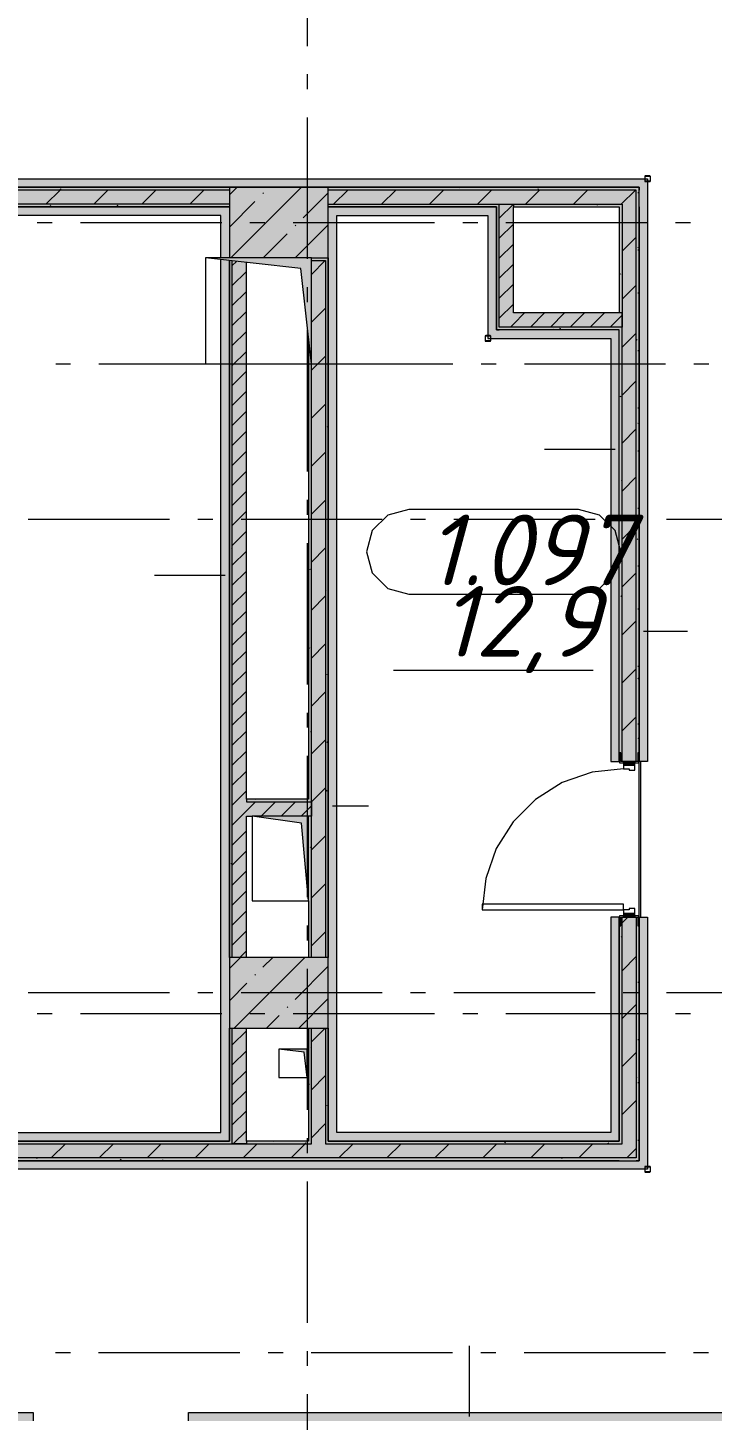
# Model space of a CAD drawing. Header units: millimetres. Extents: x -537608 to 253996, y -217170 to 186033.
# Drawn here: x -278653 to -273809, y -142975 to -133122 of the extents above; entities that cross this region are included whole.
import ezdxf

# ---------------------------------------------------------------- set-up
doc = ezdxf.new("R2010")
doc.units = ezdxf.units.MM
doc.layers.add('PDF _Геометрия', color=7, linetype='Continuous')
doc.layers.add('PDF _Текст', color=7, linetype='Continuous')
doc.layers.add('PDF _Сплошная заливка', color=7, linetype='Continuous', true_color=0xffffff)
doc.styles.add('PDF ISOCPEUR Italic', font='isocpeui.ttf')

msp = doc.modelspace()

# ---------------------------------------------------------------- hatches: boundary and pattern name
at = {"layer": 'PDF _Сплошная заливка', "true_color": 0xfef929, "transparency": 33554559}
h = msp.add_hatch(color=2, dxfattribs=at)
h.paths.add_polyline_path([(-274326.1681, -134249.6261), (-274326.1681, -134189.6276), (-281075.7157, -134189.6276), (-281075.7157, -134249.6261), (-274893.4588, -134249.6261)], flags=0)
h.paths.add_polyline_path([(-283036.1704, -134249.6261), (-282175.7162, -134249.6261), (-282175.7162, -134189.6276), (-283036.1704, -134189.6276)], flags=0)
h = msp.add_hatch(color=2, dxfattribs=at)
h.paths.add_polyline_path([(-274266.1695, -141139.6303), (-274266.1695, -139414.6292), (-274326.1681, -139414.6292), (-274326.1681, -141139.6303)], flags=0)
h.paths.add_polyline_path([(-274326.1681, -138314.6286), (-274266.1695, -138314.6286), (-274266.1695, -134189.6276), (-274326.1681, -134189.6276), (-274326.1681, -138289.7921)], flags=0)
at = {"layer": 'PDF _Сплошная заливка', "transparency": 33554559}
h = msp.add_hatch(color=256, dxfattribs=at)
h.paths.add_polyline_path([(-274346.169, -134269.6271), (-274326.1681, -134269.6271), (-274326.1681, -134249.6261), (-281013.7148, -134251.6262), (-281013.7148, -134259.6267), (-281075.7157, -134259.6267), (-281075.7157, -134269.6271), (-277226.1701, -134269.6271), (-277226.1701, -134249.9749), (-276526.1692, -134249.9749), (-276526.1692, -134269.6271), (-274893.4588, -134269.6271)], flags=0)
h.paths.add_polyline_path([(-282185.7167, -134269.6271), (-282175.7162, -134269.6271), (-282175.7162, -134259.6267), (-282237.7148, -134259.6267), (-282237.7148, -134251.6262), (-282266.1705, -134249.6261), (-282266.1705, -134269.6271), (-282237.7148, -134269.6271)], flags=0)
h = msp.add_hatch(color=256, dxfattribs=at)
h.paths.add_polyline_path([(-274446.1695, -134389.6263), (-274446.1695, -134369.6275), (-275216.1694, -134369.6275), (-275216.1694, -134389.6263), (-274466.1682, -134389.6263)], flags=0)
h.paths.add_polyline_path([(-276526.1692, -134389.6263), (-275316.1699, -134389.6263), (-275316.1699, -134369.6275), (-276526.1692, -134369.6275), (-276526.1692, -134382.2977)], flags=0)
h.paths.add_polyline_path([(-277226.1701, -134389.6263), (-277226.1701, -134369.6275), (-281075.7157, -134369.6275), (-281075.7157, -134379.628), (-281013.7148, -134379.628), (-281013.7148, -134387.6262), (-279109.8053, -134389.6263)], flags=0)
h.paths.add_polyline_path([(-282216.1702, -134389.6263), (-282237.7148, -134387.6262), (-282237.7148, -134379.628), (-282175.7162, -134379.628), (-282175.7162, -134369.6275), (-282246.1716, -134369.6275), (-282246.1716, -134269.6271), (-282266.1705, -134269.6271), (-282266.1705, -134389.6263), (-282237.7148, -134389.6263)], flags=0)
h = msp.add_hatch(color=256, dxfattribs=at)
h.paths.add_polyline_path([(-274446.1695, -134369.6275), (-274346.169, -134369.6275), (-274346.169, -134269.6271), (-276526.1692, -134269.6271), (-276526.1692, -134369.6275), (-274893.4588, -134369.6275)], flags=0)
h.paths.add_polyline_path([(-277226.1701, -134369.6275), (-277226.1701, -134269.6271), (-281075.7157, -134269.6271), (-281075.7157, -134369.6275), (-279109.8053, -134369.6275)], flags=0)
h.paths.add_polyline_path([(-282175.7162, -134369.6275), (-282175.7162, -134269.6271), (-282246.1716, -134269.6271), (-282246.1716, -134369.6275)], flags=0)
h = msp.add_hatch(color=256, dxfattribs=at)
h.paths.add_polyline_path([(-274346.169, -141139.6303), (-274326.1681, -141139.6303), (-274328.1682, -139476.63), (-274336.1685, -139476.63), (-274336.1685, -139414.6292), (-274346.169, -139414.6292), (-274346.169, -141119.6294)], flags=0)
h.paths.add_polyline_path([(-274346.169, -138314.6286), (-274336.1685, -138314.6286), (-274336.1685, -138252.6279), (-274328.1682, -138252.6279), (-274326.1681, -134269.6271), (-274346.169, -134269.6271), (-274346.169, -138304.6282)], flags=0)
at = {"layer": 'PDF _Сплошная заливка', "true_color": 0xfef929, "transparency": 33554559}
h = msp.add_hatch(color=2, dxfattribs=at)
h.paths.add_polyline_path([(-277286.1687, -134449.627), (-277226.1701, -134449.627), (-277226.1701, -134389.6263), (-281075.7157, -134389.6263), (-281075.7157, -134449.627), (-279109.8053, -134449.627)], flags=0)
h.paths.add_polyline_path([(-282175.7162, -134449.627), (-282175.7162, -134389.6263), (-282216.1702, -134389.6263), (-282216.1702, -134449.627)], flags=0)
for points in [[(-276526.1692, -140999.6302), (-276466.1685, -140999.6302), (-276466.1685, -134389.6263), (-276526.1692, -134389.6263), (-276526.1692, -140199.9776)], [(-275396.1693, -134449.627), (-275336.1687, -134449.627), (-275336.1687, -134389.6263), (-276466.1685, -134389.6263), (-276466.1685, -134449.627), (-275736.7281, -134449.627)], [(-274526.169, -135319.6275), (-274466.1682, -135319.6275), (-274466.1682, -135259.6267), (-275336.1687, -135259.6267), (-275336.1687, -135319.6275), (-274893.4588, -135319.6275)], [(-277286.1687, -140999.6302), (-277286.1687, -140939.6295), (-282836.1717, -140939.6295), (-282836.1717, -140999.6302), (-277423.2667, -140999.6302)], [(-274526.169, -140999.6302), (-274526.169, -140939.6295), (-276466.1685, -140939.6295), (-276466.1685, -140999.6302), (-275736.7281, -140999.6302)], [(-274266.1695, -141199.6289), (-274266.1695, -141139.6303), (-283036.1704, -141139.6303), (-283036.1704, -141199.6289), (-275736.7281, -141199.6289)]]:
    msp.add_hatch(color=2, dxfattribs=at).paths.add_polyline_path(points)
at = {"layer": 'PDF _Сплошная заливка', "transparency": 33554559}
for points in [[(-275316.1699, -135239.6279), (-275216.1694, -135239.6279), (-275216.1694, -134369.6275), (-275316.1699, -134369.6275), (-275316.1699, -134389.6263)], [(-274446.1695, -135239.6279), (-274446.1695, -135139.6275), (-275216.1694, -135139.6275), (-275216.1694, -135239.6279), (-274466.1682, -135239.6279)], [(-274893.4588, -135259.6267), (-274466.1682, -135259.6267), (-274466.1682, -135239.6279), (-275316.1699, -135239.6279), (-275316.1699, -135259.6267), (-275216.1694, -135259.6267)], [(-277226.1701, -140199.9776), (-276526.1692, -140199.9776), (-276526.1692, -139699.9775), (-277226.1701, -139699.9775), (-277226.1701, -139716.2732)], [(-274446.1695, -141119.6294), (-274446.1695, -141019.629), (-282956.1709, -141019.629), (-282956.1709, -141119.6294), (-274466.1682, -141119.6294)], [(-274346.169, -141139.6303), (-274346.169, -141119.6294), (-282976.1719, -141119.6294), (-282976.1719, -141139.6303), (-274446.1695, -141139.6303)]]:
    msp.add_hatch(color=256, dxfattribs=at).paths.add_polyline_path(points)
h = msp.add_hatch(color=256, dxfattribs=at)
h.paths.add_polyline_path([(-274446.1695, -141019.629), (-274446.1695, -139414.6292), (-274456.1678, -139414.6292), (-274456.1678, -139476.63), (-274464.1682, -139476.63), (-274466.1682, -141019.629)], flags=0)
h.paths.add_polyline_path([(-274446.1695, -138314.6286), (-274446.1695, -135239.6279), (-274466.1682, -135239.6279), (-274464.1682, -138252.6279), (-274456.1678, -138252.6279), (-274456.1678, -138314.6286)], flags=0)
h.paths.add_polyline_path([(-274446.1695, -135139.6275), (-274446.1695, -134389.6263), (-274466.1682, -134389.6263), (-274466.1682, -135139.6275)], flags=0)
h = msp.add_hatch(color=256, dxfattribs=at)
h.paths.add_polyline_path([(-274346.169, -141119.6294), (-274346.169, -139414.6292), (-274446.1695, -139414.6292), (-274446.1695, -141119.6294)], flags=0)
h.paths.add_polyline_path([(-274446.1695, -138314.6286), (-274346.169, -138314.6286), (-274346.169, -134369.6275), (-274446.1695, -134369.6275), (-274446.1695, -138289.7921)], flags=0)
h = msp.add_hatch(color=256, dxfattribs=at)
h.paths.add_polyline_path([(-277106.1687, -141019.629), (-277106.1687, -140199.9776), (-277206.1692, -140199.9776), (-277206.1692, -141019.629)], flags=0)
h.paths.add_polyline_path([(-277152.0094, -139699.9775), (-277106.1687, -139699.9775), (-277106.1687, -134782.1961), (-277206.1692, -134771.0869), (-277206.1692, -139699.9775), (-277152.4573, -139699.9775)], flags=0)
h = msp.add_hatch(color=256, dxfattribs=at)
h.paths.add_polyline_path([(-276526.1692, -140999.6302), (-276528.7355, -140199.9776), (-276546.1701, -140199.9776), (-276546.1701, -140999.6302)], flags=0)
h.paths.add_polyline_path([(-276526.1692, -139699.9775), (-276526.5158, -134749.975), (-276646.1684, -134749.975), (-276646.1684, -134769.6272), (-276546.1701, -134769.6272), (-276546.1701, -139699.9775), (-276530.3416, -139699.9775)], flags=0)
h = msp.add_hatch(color=256, dxfattribs=at)
h.paths.add_polyline_path([(-276546.1701, -141019.629), (-276546.1701, -140199.9776), (-276646.1684, -140199.9776), (-276646.1684, -141019.629), (-276579.9974, -141019.629)], flags=0)
h.paths.add_polyline_path([(-276546.1701, -139699.9775), (-276546.1701, -134769.6272), (-276646.1684, -134769.6272), (-276646.1684, -139699.9775), (-276600.3299, -139699.9775)], flags=0)
h = msp.add_hatch(color=256, dxfattribs=at)
h.paths.add_polyline_path([(-276666.1694, -140999.6302), (-276646.1684, -140999.6302), (-276646.1684, -140199.9776), (-276666.1694, -140199.9776)], flags=0)
h.paths.add_polyline_path([(-276666.1694, -139699.9775), (-276646.1684, -139699.9775), (-276646.1684, -138699.9753), (-276666.1694, -138699.9753), (-276666.1694, -139299.9758)], flags=0)
h.paths.add_polyline_path([(-276646.1684, -138599.977), (-276649.8306, -135467.0295), (-276666.1694, -135319.9741), (-276666.1694, -138599.977)], flags=0)
at = {"layer": 'PDF _Сплошная заливка', "true_color": 0xfef929, "transparency": 33554559}
h = msp.add_hatch(color=2, dxfattribs=at)
h.paths.add_polyline_path([(-274526.169, -140999.6302), (-274466.1682, -140999.6302), (-274466.1682, -139414.6292), (-274526.169, -139414.6292), (-274526.169, -140939.6295)], flags=0)
h.paths.add_polyline_path([(-274526.169, -138314.6286), (-274466.1682, -138314.6286), (-274466.1682, -135319.6275), (-274526.169, -135319.6275), (-274526.169, -138289.7921)], flags=0)
at = {"layer": 'PDF _Сплошная заливка', "transparency": 33554559}
h = msp.add_hatch(color=256, dxfattribs=at)
h.paths.add_polyline_path([(-274466.1682, -141019.629), (-274466.1682, -140999.6302), (-276546.1701, -140999.6302), (-276546.1701, -141019.629), (-275736.7281, -141019.629)], flags=0)
h.paths.add_polyline_path([(-276646.1684, -141019.629), (-276646.1684, -140999.6302), (-277106.1687, -140999.6302), (-277106.1687, -141019.629)], flags=0)
h.paths.add_polyline_path([(-277206.1692, -141019.629), (-277206.1692, -140999.6302), (-282856.1705, -140999.6302), (-282856.1705, -141019.629), (-277423.2667, -141019.629)], flags=0)
at = {"layer": 'PDF _Сплошная заливка', "true_color": 0xfef929, "transparency": 33554559}
h = msp.add_hatch(color=2, dxfattribs=at)
h.paths.add_polyline_path([(-272363.6508, -142979.9783), (-272033.648, -142979.9783), (-272033.648, -142919.9775), (-272635.6486, -142919.9775), (-272635.6486, -142979.9783)], flags=0)
h.paths.add_polyline_path([(-274050.1894, -142979.9783), (-273735.6492, -142979.9783), (-273735.6492, -142919.9775), (-277516.1387, -142919.9775), (-277516.1387, -142979.9783), (-275736.7281, -142979.9783)], flags=0)
h.paths.add_polyline_path([(-278616.1392, -142979.9783), (-278616.1392, -142919.9775), (-280541.1391, -142919.9775), (-280541.1391, -142979.9783), (-279109.8053, -142979.9783)], flags=0)

# ---------------------------------------------------------------- linework, layer by layer
at = {"layer": 'PDF _Геометрия', "color": 253, "lineweight": 9, "true_color": 0xaaaaaa}
for p, q in [((-276676.1699, -132250.8832), (-276676.1699, -133250.8834)), ((-276676.1699, -133450.8842), (-276676.1699, -133556.7171)), ((-276676.1699, -133756.718), (-276676.1699, -134756.718)), ((-278586.2713, -134499.6273), (-278480.4385, -134499.6273)), ((-278280.4377, -134499.6273), (-277280.4375, -134499.6273)), ((-277080.4366, -134499.6273), (-276974.6038, -134499.6273)), ((-276774.6051, -134499.6273), (-275774.605, -134499.6273)), ((-275574.6041, -134499.6273), (-275468.7713, -134499.6273)), ((-275268.7704, -134499.6273), (-274268.7703, -134499.6273)), ((-274068.7694, -134499.6273), (-273962.9366, -134499.6273)), ((-276646.1684, -134749.975), (-277396.1696, -134749.975)), ((-277396.1696, -134749.975), (-277396.1696, -135499.974)), ((-276721.1688, -134824.9753), (-277396.1696, -134749.975)), ((-276646.1684, -135499.974), (-276646.1684, -134749.975)), ((-276646.1684, -135499.974), (-276721.1688, -134824.9753)), ((-276676.1699, -134956.7168), (-276676.1699, -135062.5517)), ((-276676.1699, -135262.5504), (-276676.1699, -136262.5506)), ((-278455.9379, -135499.6274), (-278350.1051, -135499.6274)), ((-278150.1042, -135499.6274), (-277150.1041, -135499.6274)), ((-277396.1696, -135499.974), (-276646.1684, -135499.974)), ((-276950.1054, -135499.6274), (-276844.2725, -135499.6274)), ((-276644.2716, -135499.6274), (-275644.2716, -135499.6274)), ((-275444.2707, -135499.6274), (-275338.4379, -135499.6274)), ((-275138.437, -135499.6274), (-274138.4369, -135499.6274)), ((-273938.4381, -135499.6274), (-273832.6032, -135499.6274)), ((-276676.1699, -136462.5515), (-276676.1699, -136568.3842)), ((-275955.4575, -136529.8464), (-276105.4582, -136570.0399)), ((-274755.4565, -136529.8464), (-275955.4575, -136529.8464)), ((-274605.458, -136570.0399), (-274755.4565, -136529.8464)), ((-278649.8976, -136599.6279), (-277649.8974, -136599.6279)), ((-277449.8965, -136599.6279), (-277344.0638, -136599.6279)), ((-277144.0629, -136599.6279), (-276144.0649, -136599.6279)), ((-276105.4582, -136570.0399), (-276215.2653, -136679.847)), ((-275944.064, -136599.6279), (-275838.2312, -136599.6279)), ((-275638.2303, -136599.6279), (-274638.2303, -136599.6279)), ((-274495.6487, -136679.847), (-274605.458, -136570.0399)), ((-274438.2294, -136599.6279), (-274332.3965, -136599.6279)), ((-274132.3957, -136599.6279), (-273132.3956, -136599.6279)), ((-276215.2653, -136679.847), (-276255.4588, -136829.8477)), ((-274455.4573, -136829.8477), (-274495.6487, -136679.847)), ((-276676.1699, -136768.3851), (-276676.1699, -137768.3853)), ((-276255.4588, -136829.8477), (-276215.2653, -136979.8462)), ((-274495.6487, -136979.8462), (-274455.4573, -136829.8477)), ((-276215.2653, -136979.8462), (-276105.4582, -137089.6533)), ((-274605.458, -137089.6533), (-274495.6487, -136979.8462)), ((-276105.4582, -137089.6533), (-275955.4575, -137129.8469)), ((-275955.4575, -137129.8469), (-274755.4565, -137129.8469)), ((-274755.4565, -137129.8469), (-274605.458, -137089.6533)), ((-276064.496, -137667.881), (-274651.5829, -137667.881)), ((-276676.1699, -137968.3862), (-276676.1699, -138074.2189)), ((-276676.1699, -138274.2177), (-276676.1699, -139274.2199)), ((-276666.1694, -138699.9753), (-277066.169, -138699.9753)), ((-277066.169, -138699.9753), (-277066.169, -139299.9758)), ((-276716.1696, -138749.9755), (-277066.169, -138699.9753)), ((-276666.1694, -139299.9758), (-276666.1694, -138699.9753)), ((-276666.1694, -139299.9758), (-276716.1696, -138749.9755)), ((-277066.169, -139299.9758), (-276666.1694, -139299.9758)), ((-276676.1699, -139474.2186), (-276676.1699, -139580.0515)), ((-274346.169, -139714.6284), (-274346.169, -139713.6294)), ((-276676.1699, -139780.0524), (-276676.1699, -140780.0525)), ((-278649.8976, -139949.6298), (-277649.8974, -139949.6298)), ((-277449.8965, -139949.6298), (-277344.0638, -139949.6298)), ((-277144.0629, -139949.6298), (-276144.0649, -139949.6298)), ((-275944.064, -139949.6298), (-275838.2312, -139949.6298)), ((-275638.2303, -139949.6298), (-274638.2303, -139949.6298)), ((-274438.2294, -139949.6298), (-274332.3965, -139949.6298)), ((-274132.3957, -139949.6298), (-273132.3956, -139949.6298)), ((-278480.4385, -140099.6283), (-278586.2713, -140099.6283)), ((-277280.4375, -140099.6283), (-278280.4377, -140099.6283)), ((-276974.6038, -140099.6283), (-277080.4366, -140099.6283)), ((-275774.605, -140099.6283), (-276774.6051, -140099.6283)), ((-275468.7713, -140099.6283), (-275574.6041, -140099.6283)), ((-274268.7703, -140099.6283), (-275268.7704, -140099.6283)), ((-273962.9366, -140099.6283), (-274068.7694, -140099.6283)), ((-276676.1699, -140349.9761), (-276876.1686, -140349.9761)), ((-276876.1686, -140349.9761), (-276876.1686, -140549.977)), ((-276696.1687, -140369.977), (-276876.1686, -140349.9761)), ((-276676.1699, -140549.977), (-276696.1687, -140369.977)), ((-276676.1699, -140549.977), (-276676.1699, -140349.9761)), ((-276876.1686, -140549.977), (-276676.1699, -140549.977)), ((-276676.1699, -140980.0534), (-276676.1699, -141085.8861)), ((-276676.1699, -141285.887), (-276676.1699, -142285.8872)), ((-278352.0987, -142499.6303), (-278457.9337, -142499.6303)), ((-277152.0999, -142499.6303), (-278152.1, -142499.6303)), ((-276846.2662, -142499.6303), (-276952.099, -142499.6303)), ((-276676.1699, -142485.8859), (-276676.1699, -142591.7208)), ((-275646.2652, -142499.6303), (-276646.2653, -142499.6303)), ((-275340.4315, -142499.6303), (-275446.2665, -142499.6303)), ((-274140.4326, -142499.6303), (-275140.4328, -142499.6303)), ((-273834.599, -142499.6303), (-273940.4317, -142499.6303)), ((-276676.1699, -142791.7196), (-276676.1699, -143791.7197))]:
    msp.add_line(p, q, dxfattribs=at)
at = {"layer": 'PDF _Геометрия', "lineweight": 9}
for p, q in [((-281075.7157, -134189.6276), (-274326.1681, -134189.6276)), ((-274326.1681, -134189.6276), (-274266.1695, -134189.6276)), ((-274284.9971, -134170.7979), (-274286.1683, -134173.6269)), ((-274286.1683, -134173.6269), (-274286.1683, -134205.6262)), ((-274282.1681, -134169.6266), (-274284.9971, -134170.7979)), ((-274284.1682, -134173.6269), (-274283.5826, -134172.2124)), ((-274284.1682, -134205.6262), (-274284.1682, -134173.6269)), ((-274283.5826, -134172.2124), (-274282.1681, -134171.6267)), ((-274250.1687, -134169.6266), (-274282.1681, -134169.6266)), ((-274282.1681, -134171.6267), (-274250.1687, -134171.6267)), ((-274266.1695, -134189.6276), (-274266.1695, -138314.6286)), ((-274247.3398, -134170.7979), (-274250.1687, -134169.6266)), ((-274250.1687, -134171.6267), (-274248.7542, -134172.2124)), ((-274248.7542, -134172.2124), (-274248.1686, -134173.6269)), ((-274248.1686, -134173.6269), (-274248.1686, -134205.6262)), ((-274246.1686, -134173.6269), (-274247.3398, -134170.7979)), ((-274246.1686, -134205.6262), (-274246.1686, -134173.6269)), ((-274326.1681, -134249.6261), (-281075.7157, -134249.6261)), ((-281075.7157, -134249.6261), (-274326.1681, -134249.6261)), ((-277226.1701, -134269.6271), (-281075.7157, -134269.6271)), ((-278525.1446, -134369.6275), (-278425.1442, -134269.6271)), ((-278185.7334, -134369.6275), (-278085.733, -134269.6271)), ((-277846.3223, -134369.6275), (-277746.3218, -134269.6271)), ((-277506.9111, -134369.6275), (-277406.9107, -134269.6271)), ((-277226.1701, -134304.1863), (-277171.9587, -134249.9749)), ((-276526.1692, -134249.9749), (-277226.1701, -134249.9749)), ((-277226.1701, -134249.9749), (-277226.1701, -134749.975)), ((-277215.7606, -134749.975), (-276715.7627, -134249.9749)), ((-276988.8262, -134294.9415), (-276984.0833, -134290.1986)), ((-276703.704, -134466.0153), (-276526.1692, -134288.4805)), ((-276526.1692, -134749.975), (-276526.1692, -134249.9749)), ((-274346.169, -134269.6271), (-276526.1692, -134269.6271)), ((-276488.6776, -134369.6275), (-276388.6772, -134269.6271)), ((-276149.2664, -134369.6275), (-276049.266, -134269.6271)), ((-275809.8553, -134369.6275), (-275709.8548, -134269.6271)), ((-275470.442, -134369.6275), (-275370.4437, -134269.6271)), ((-275131.0308, -134369.6275), (-275031.0325, -134269.6271)), ((-274791.6197, -134369.6275), (-274691.6192, -134269.6271)), ((-274452.2085, -134369.6275), (-274352.2081, -134269.6271)), ((-274346.169, -134369.6275), (-274346.169, -134269.6271)), ((-274326.1681, -134269.6271), (-274326.1681, -134249.6261)), ((-274326.1681, -134249.6261), (-274326.1681, -134269.6271)), ((-274326.1681, -134369.6275), (-274326.1681, -134269.6271)), ((-274286.1683, -134205.6262), (-274284.9971, -134208.4552)), ((-274284.9971, -134208.4552), (-274282.1681, -134209.6264)), ((-274283.5826, -134207.0407), (-274284.1682, -134205.6262)), ((-274282.1681, -134207.6263), (-274283.5826, -134207.0407)), ((-274250.1687, -134207.6263), (-274282.1681, -134207.6263)), ((-274282.1681, -134209.6264), (-274250.1687, -134209.6264)), ((-274248.7542, -134207.0407), (-274250.1687, -134207.6263)), ((-274250.1687, -134209.6264), (-274247.3398, -134208.4552)), ((-274248.1686, -134205.6262), (-274248.7542, -134207.0407)), ((-274247.3398, -134208.4552), (-274246.1686, -134205.6262)), ((-277226.1701, -134369.6275), (-281075.7157, -134369.6275)), ((-281075.7157, -134389.6263), (-277226.1701, -134389.6263)), ((-277226.1701, -134389.6263), (-281075.7157, -134389.6263)), ((-277226.1701, -134532.2833), (-277045.8494, -134351.9647)), ((-276526.1692, -134369.6275), (-275316.1699, -134369.6275)), ((-275336.1687, -134389.6263), (-276526.1692, -134389.6263)), ((-276526.1692, -134389.6263), (-276466.1685, -134389.6263)), ((-276466.1685, -134389.6263), (-275336.1687, -134389.6263)), ((-275336.1687, -134449.627), (-275336.1687, -134389.6263)), ((-275336.1687, -134389.6263), (-275336.1687, -134449.627)), ((-275316.1699, -134369.6275), (-275216.1694, -134369.6275)), ((-275316.1699, -134389.6263), (-275316.1699, -134369.6275)), ((-275316.1699, -134369.6275), (-275216.1694, -134369.6275)), ((-275316.1699, -134469.9122), (-275216.1694, -134369.9118)), ((-275316.1699, -135239.6279), (-275316.1699, -134389.6263)), ((-275216.1694, -134369.6275), (-274446.1695, -134369.6275)), ((-275216.1694, -134369.6275), (-275216.1694, -134389.6263)), ((-275216.1694, -135139.6275), (-275216.1694, -134389.6263)), ((-275216.1694, -134389.6263), (-274466.1682, -134389.6263)), ((-274466.1682, -134389.6263), (-274466.1682, -135139.6275)), ((-274446.1695, -134369.6275), (-274446.1695, -134389.6263)), ((-274446.1695, -134389.6263), (-274446.1695, -135139.6275)), ((-274346.169, -134389.6263), (-274346.169, -134369.6275)), ((-274346.169, -138314.6286), (-274346.169, -134389.6263)), ((-274326.1681, -134389.6263), (-274326.1681, -134369.6275)), ((-274326.1681, -134389.6263), (-274326.1681, -138314.6286)), ((-274326.1681, -138314.6286), (-274326.1681, -134389.6263)), ((-277286.1687, -134449.627), (-281075.7157, -134449.627)), ((-277286.1687, -134749.975), (-277286.1687, -134449.627)), ((-276466.1685, -140939.6295), (-276466.1685, -134449.627)), ((-276466.1685, -134449.627), (-275396.1693, -134449.627)), ((-275396.1693, -134449.627), (-275396.1693, -135319.6275)), ((-275336.1687, -135259.6267), (-275336.1687, -134449.627)), ((-275336.1687, -134449.627), (-275336.1687, -135259.6267)), ((-276987.6636, -134749.975), (-276817.7525, -134580.0638)), ((-276760.7272, -134523.0385), (-276755.9863, -134518.2977)), ((-276759.5645, -134749.975), (-276526.1692, -134516.5796)), ((-275316.1699, -134611.3333), (-275216.1694, -134511.3329)), ((-275316.1699, -134752.7544), (-275216.1694, -134652.754)), ((-274446.1695, -134702.9975), (-274346.169, -134602.9971)), ((-277286.1687, -140939.6295), (-277286.1687, -134762.1973)), ((-277226.1701, -134768.8629), (-277226.1701, -139699.9775)), ((-277226.1701, -139699.9775), (-277226.1701, -134768.8629)), ((-277206.1692, -139699.9775), (-277206.1692, -134771.0869)), ((-277206.1692, -134804.2768), (-277176.2969, -134774.4046)), ((-277106.1687, -138579.976), (-277106.1687, -134782.1961)), ((-276646.1684, -134749.975), (-276526.1692, -134749.975)), ((-276646.1684, -134866.5317), (-276549.2661, -134769.6272)), ((-276646.1684, -134769.6272), (-276546.1701, -134769.6272)), ((-276546.1701, -134769.6272), (-276546.1701, -139699.9775)), ((-276531.4654, -134749.975), (-276527.8872, -134746.3968)), ((-276526.1692, -139699.9775), (-276526.1692, -134749.975)), ((-276526.1692, -134749.975), (-276526.1692, -139699.9775)), ((-277206.1692, -134945.698), (-277106.1687, -134845.6975)), ((-275316.1699, -134894.1756), (-275216.1694, -134794.1751)), ((-275316.1699, -135035.5968), (-275216.1694, -134935.5963)), ((-274446.1695, -135042.4087), (-274346.169, -134942.4104)), ((-277206.1692, -135087.1191), (-277106.1687, -134987.1186)), ((-275316.1699, -135177.0179), (-275216.1694, -135077.0196)), ((-277206.1692, -135228.5402), (-277106.1687, -135128.5419)), ((-276646.1684, -135205.9428), (-276546.1701, -135105.9424)), ((-275216.1694, -135218.4407), (-275137.3562, -135139.6275)), ((-274466.1682, -135139.6275), (-275216.1694, -135139.6275)), ((-275095.9355, -135239.6279), (-274995.935, -135139.6275)), ((-274954.5144, -135239.6279), (-274854.5139, -135139.6275)), ((-274813.0911, -135239.6279), (-274713.0928, -135139.6275)), ((-274671.67, -135239.6279), (-274571.6717, -135139.6275)), ((-274530.2488, -135239.6279), (-274446.1695, -135155.5465)), ((-274446.1695, -135139.6275), (-274466.1682, -135139.6275)), ((-274446.1695, -135239.6279), (-274446.1695, -135139.6275)), ((-274446.1695, -135139.6275), (-274446.1695, -135239.6279)), ((-277206.1692, -135369.9614), (-277106.1687, -135269.9631)), ((-275316.1699, -135259.6267), (-275336.1687, -135259.6267)), ((-275336.1687, -135259.6267), (-275316.1699, -135259.6267)), ((-275216.1694, -135239.6279), (-275316.1699, -135239.6279)), ((-275216.1694, -135259.6267), (-275316.1699, -135259.6267)), ((-275237.3567, -135239.6279), (-275216.1694, -135218.4407)), ((-274466.1682, -135239.6279), (-275216.1694, -135239.6279)), ((-274466.1682, -135259.6267), (-275216.1694, -135259.6267)), ((-274466.1682, -135259.6267), (-275216.1694, -135259.6267)), ((-274446.1695, -135239.6279), (-274466.1682, -135239.6279)), ((-274466.1682, -135319.6275), (-274466.1682, -135259.6267)), ((-274466.1682, -135319.6275), (-274466.1682, -135259.6267)), ((-274446.1695, -138314.6286), (-274446.1695, -135239.6279)), ((-276666.1694, -135319.9741), (-276666.1694, -138579.976)), ((-275414.9969, -135300.7998), (-275416.1682, -135303.6267)), ((-275416.1682, -135303.6267), (-275416.1682, -135335.6282)), ((-275416.1682, -135335.6282), (-275414.9969, -135338.455)), ((-275412.1679, -135299.6265), (-275414.9969, -135300.7998)), ((-275414.9969, -135338.455), (-275412.1679, -135339.6284)), ((-275414.1681, -135303.6267), (-275413.5824, -135302.2122)), ((-275414.1681, -135335.6282), (-275414.1681, -135303.6267)), ((-275413.5824, -135337.0427), (-275414.1681, -135335.6282)), ((-275413.5824, -135302.2122), (-275412.1679, -135301.6266)), ((-275412.1679, -135337.6283), (-275413.5824, -135337.0427)), ((-275380.1686, -135299.6265), (-275412.1679, -135299.6265)), ((-275412.1679, -135301.6266), (-275380.1686, -135301.6266)), ((-275380.1686, -135337.6283), (-275412.1679, -135337.6283)), ((-275412.1679, -135339.6284), (-275380.1686, -135339.6284)), ((-275396.1693, -135319.6275), (-275336.1687, -135319.6275)), ((-275377.3396, -135300.7998), (-275380.1686, -135299.6265)), ((-275380.1686, -135301.6266), (-275378.7541, -135302.2122)), ((-275378.7541, -135337.0427), (-275380.1686, -135337.6283)), ((-275380.1686, -135339.6284), (-275377.3396, -135338.455)), ((-275378.7541, -135302.2122), (-275378.1685, -135303.6267)), ((-275378.1685, -135335.6282), (-275378.7541, -135337.0427)), ((-275378.1685, -135303.6267), (-275378.1685, -135335.6282)), ((-275376.1684, -135303.6267), (-275377.3396, -135300.7998)), ((-275377.3396, -135338.455), (-275376.1684, -135335.6282)), ((-275376.1684, -135335.6282), (-275376.1684, -135303.6267)), ((-275336.1687, -135319.6275), (-274526.169, -135319.6275)), ((-274526.169, -135319.6275), (-274526.169, -138314.6286)), ((-274466.1682, -138314.6286), (-274466.1682, -135319.6275)), ((-274466.1682, -138314.6286), (-274466.1682, -135319.6275)), ((-274446.1695, -135381.822), (-274346.169, -135281.8216)), ((-277206.1692, -135511.3847), (-277106.1687, -135411.3842)), ((-276646.1684, -135545.354), (-276546.1701, -135445.3536)), ((-277206.1692, -135652.8058), (-277106.1687, -135552.8053)), ((-276646.1684, -138599.977), (-276646.1684, -135499.974)), ((-274446.1695, -135721.2332), (-274346.169, -135621.2327)), ((-277206.1692, -135794.2269), (-277106.1687, -135694.2265)), ((-277206.1692, -135935.6481), (-277106.1687, -135835.6477)), ((-276646.1684, -135884.7652), (-276546.1701, -135784.7647)), ((-274446.1695, -136060.6443), (-274346.169, -135960.6439)), ((-277206.1692, -136077.0692), (-277106.1687, -135977.0688)), ((-277206.1692, -136218.4904), (-277106.1687, -136118.4899)), ((-276646.1684, -136224.1763), (-276546.1701, -136124.1759)), ((-274496.1675, -136105.71), (-274996.1698, -136105.71)), ((-277206.1692, -136359.9115), (-277106.1687, -136259.9132)), ((-274446.1695, -136400.0555), (-274346.169, -136300.055)), ((-277206.1692, -136501.3326), (-277106.1687, -136401.3343)), ((-277206.1692, -136642.756), (-277106.1687, -136542.7555)), ((-276646.1684, -136563.5875), (-276546.1701, -136463.5871)), ((-274446.1695, -136739.4666), (-274346.169, -136639.4662)), ((-277206.1692, -136784.1771), (-277106.1687, -136684.1766)), ((-277206.1692, -136925.5982), (-277106.1687, -136825.5977)), ((-276646.1684, -136902.9986), (-276546.1701, -136802.9982)), ((-277256.1694, -136997.4832), (-277756.1695, -136997.4832)), ((-277206.1692, -137067.0193), (-277106.1687, -136967.0189)), ((-274446.1695, -137078.8778), (-274346.169, -136978.8773)), ((-277206.1692, -137208.4405), (-277106.1687, -137108.4401)), ((-276646.1684, -137242.4098), (-276546.1701, -137142.4094)), ((-277206.1692, -137349.8616), (-277106.1687, -137249.8612)), ((-274446.1695, -137418.2889), (-274346.169, -137318.2885)), ((-277206.1692, -137491.2827), (-277106.1687, -137391.2845)), ((-274296.1688, -137391.5579), (-273983.2389, -137391.5579)), ((-277206.1692, -137632.7039), (-277106.1687, -137532.7056)), ((-276646.1684, -137581.821), (-276546.1701, -137481.8227)), ((-277206.1692, -137774.1272), (-277106.1687, -137674.1268)), ((-274446.1695, -137757.7001), (-274346.169, -137657.6997)), ((-277206.1692, -137915.5483), (-277106.1687, -137815.5479)), ((-276646.1684, -137921.2321), (-276546.1701, -137821.2338)), ((-277206.1692, -138056.9695), (-277106.1687, -137956.969)), ((-274446.1695, -138097.1113), (-274346.169, -137997.113)), ((-277206.1692, -138198.3906), (-277106.1687, -138098.3901)), ((-276646.1684, -138260.6454), (-276546.1701, -138160.645)), ((-277206.1692, -138339.8118), (-277106.1687, -138239.8113)), ((-274526.169, -138314.6286), (-274466.1682, -138314.6286)), ((-274456.1678, -138252.6279), (-274464.1682, -138252.6279)), ((-274464.1682, -138252.6279), (-274464.1682, -138322.629)), ((-274464.1682, -138322.629), (-274436.1689, -138322.629)), ((-274456.1678, -138314.6286), (-274456.1678, -138252.6279)), ((-274436.1689, -138314.6286), (-274456.1678, -138314.6286)), ((-274436.1689, -138322.629), (-274436.1689, -138314.6286)), ((-274356.1695, -138314.6286), (-274436.1689, -138314.6286)), ((-274436.1689, -138314.6286), (-274436.1689, -138339.6287)), ((-274336.1685, -138314.6286), (-274356.1695, -138314.6286)), ((-274356.1695, -138314.6286), (-274356.1695, -138322.629)), ((-274356.1695, -138339.6287), (-274356.1695, -138314.6286)), ((-274356.1695, -138322.629), (-274328.1682, -138322.629)), ((-274328.1682, -138252.6279), (-274336.1685, -138252.6279)), ((-274336.1685, -138252.6279), (-274336.1685, -138314.6286)), ((-274328.1682, -138322.629), (-274328.1682, -138252.6279)), ((-274266.1695, -138314.6286), (-274326.1681, -138314.6286)), ((-277206.1692, -138481.2329), (-277106.1687, -138381.2325)), ((-274658.6898, -138389.7), (-274870.0518, -138463.6605)), ((-274436.1689, -138364.6289), (-274658.6898, -138389.7)), ((-274356.1695, -138339.6287), (-274436.1689, -138339.6287)), ((-274436.1689, -138339.6287), (-274436.1689, -138364.6289)), ((-274436.1689, -138339.6287), (-274356.1695, -138339.6287)), ((-274436.1689, -138364.6289), (-274396.1692, -138364.6289)), ((-274396.1692, -138364.6289), (-274396.1692, -138374.6293)), ((-274396.1692, -138374.6293), (-274356.1695, -138374.6293)), ((-274356.1695, -138374.6293), (-274356.1695, -138339.6287)), ((-277206.1692, -138622.654), (-277106.1687, -138522.6557)), ((-276646.1684, -138600.0566), (-276546.1701, -138500.0561)), ((-274870.0518, -138463.6605), (-275059.6583, -138582.7964)), ((-276666.1694, -138579.976), (-277106.1687, -138579.976)), ((-277106.1687, -138579.976), (-277106.1687, -138599.977)), ((-277106.1687, -138664.0768), (-277042.0688, -138599.977)), ((-277106.1687, -138599.977), (-276666.1694, -138599.977)), ((-277000.6482, -138699.9753), (-276900.6477, -138599.977)), ((-276859.227, -138699.9753), (-276759.2265, -138599.977)), ((-276717.8058, -138699.9753), (-276646.1684, -138628.34)), ((-276666.1694, -138599.977), (-276646.1684, -138599.977)), ((-276646.1684, -138599.977), (-276646.1684, -138699.9753)), ((-276646.1684, -138699.9753), (-276646.1684, -138599.977)), ((-276496.1699, -138627.5132), (-276241.7466, -138627.5132)), ((-275059.6583, -138582.7964), (-275217.9994, -138741.1398)), ((-277206.1692, -138764.0751), (-277106.1687, -138664.0768)), ((-277106.1687, -139699.9775), (-277106.1687, -138699.9753)), ((-277106.1687, -138699.9753), (-277066.169, -138699.9753)), ((-276646.1684, -138699.9753), (-276666.1694, -138699.9753)), ((-276646.1684, -139699.9775), (-276646.1684, -138699.9753)), ((-277206.1692, -138905.4985), (-277106.1687, -138805.498)), ((-275217.9994, -138741.1398), (-275337.1375, -138930.7462)), ((-276646.1684, -138939.4677), (-276546.1701, -138839.4673)), ((-277206.1692, -139046.9196), (-277106.1687, -138946.9192)), ((-275337.1375, -138930.7462), (-275411.0958, -139142.1082)), ((-277206.1692, -139188.3407), (-277106.1687, -139088.3403)), ((-276646.1684, -139278.8789), (-276546.1701, -139178.8785)), ((-275411.0958, -139142.1082), (-275436.1691, -139364.629)), ((-277206.1692, -139329.7619), (-277106.1687, -139229.7614)), ((-276666.1694, -139299.9758), (-276666.1694, -139699.9775)), ((-277206.1692, -139471.183), (-277106.1687, -139371.1826)), ((-274436.1689, -139324.6293), (-275436.1691, -139324.6293)), ((-275436.1691, -139324.6293), (-275436.1691, -139364.629)), ((-275436.1691, -139364.629), (-274436.1689, -139364.629)), ((-274466.1682, -139414.6292), (-274526.169, -139414.6292)), ((-274526.169, -139414.6292), (-274526.169, -140939.6295)), ((-274466.1682, -139414.6292), (-274466.1682, -140999.6302)), ((-274466.1682, -140999.6302), (-274466.1682, -139414.6292)), ((-274436.1689, -139406.6288), (-274464.1682, -139406.6288)), ((-274464.1682, -139406.6288), (-274464.1682, -139476.63)), ((-274456.1678, -139414.6292), (-274436.1689, -139414.6292)), ((-274456.1678, -139476.63), (-274456.1678, -139414.6292)), ((-274446.1695, -139454.7581), (-274406.0405, -139414.6292)), ((-274446.1695, -141019.629), (-274446.1695, -139414.6292)), ((-274436.1689, -139364.629), (-274436.1689, -139324.6293)), ((-274436.1689, -139364.629), (-274436.1689, -139389.6291)), ((-274396.1692, -139364.629), (-274436.1689, -139364.629)), ((-274436.1689, -139389.6291), (-274356.1695, -139389.6291)), ((-274356.1695, -139389.6291), (-274436.1689, -139389.6291)), ((-274436.1689, -139389.6291), (-274436.1689, -139414.6292)), ((-274436.1689, -139414.6292), (-274436.1689, -139406.6288)), ((-274436.1689, -139414.6292), (-274356.1695, -139414.6292)), ((-274356.1695, -139354.6285), (-274396.1692, -139354.6285)), ((-274396.1692, -139354.6285), (-274396.1692, -139364.629)), ((-274356.1695, -139389.6291), (-274356.1695, -139354.6285)), ((-274356.1695, -139414.6292), (-274356.1695, -139389.6291)), ((-274328.1682, -139406.6288), (-274356.1695, -139406.6288)), ((-274356.1695, -139406.6288), (-274356.1695, -139414.6292)), ((-274356.1695, -139414.6292), (-274336.1685, -139414.6292)), ((-274346.169, -139414.6292), (-274346.169, -141119.6294)), ((-274336.1685, -139414.6292), (-274336.1685, -139476.63)), ((-274328.1682, -139476.63), (-274328.1682, -139406.6288)), ((-274326.1681, -141139.6303), (-274326.1681, -139414.6292)), ((-274326.1681, -139414.6292), (-274266.1695, -139414.6292)), ((-274326.1681, -139414.6292), (-274326.1681, -141139.6303)), ((-274266.1695, -139414.6292), (-274266.1695, -141139.6303)), ((-277206.1692, -139612.6042), (-277106.1687, -139512.6037)), ((-274464.1682, -139476.63), (-274456.1678, -139476.63)), ((-274336.1685, -139476.63), (-274328.1682, -139476.63)), ((-276646.1684, -139618.2901), (-276546.1701, -139518.2896)), ((-277226.1701, -139778.5517), (-277147.5938, -139699.9775)), ((-277226.1701, -139699.9775), (-277226.1701, -140199.9776)), ((-276526.1692, -139699.9775), (-277226.1701, -139699.9775)), ((-277191.3977, -140199.9776), (-276691.3977, -139699.9775)), ((-277152.1193, -139699.9775), (-277106.1687, -139654.027)), ((-276988.8262, -139769.307), (-276919.4946, -139699.9775)), ((-276526.1692, -140199.9776), (-276526.1692, -139699.9775)), ((-274446.1695, -139794.1693), (-274346.169, -139694.1688)), ((-276760.7272, -139997.4061), (-276526.1692, -139762.8481)), ((-277226.1701, -140006.6508), (-277102.8747, -139883.3554)), ((-277045.8494, -139826.3323), (-277041.1086, -139821.5893)), ((-276735.1996, -140199.9776), (-276526.1692, -139990.945)), ((-276817.7525, -140054.4292), (-276813.0116, -140049.6884)), ((-274446.1695, -140133.5804), (-274346.169, -140033.58)), ((-277226.1701, -140999.6302), (-277226.1701, -140199.9776)), ((-277226.1701, -140199.9776), (-277226.1701, -140999.6302)), ((-277226.1701, -140199.9776), (-276526.1692, -140199.9776)), ((-277206.1692, -140999.6302), (-277206.1692, -140199.9776)), ((-277106.1687, -140999.6302), (-277106.1687, -140199.9776)), ((-276963.2987, -140199.9776), (-276874.7778, -140111.4545)), ((-276666.1694, -140199.9776), (-276666.1694, -140999.6302)), ((-276646.1684, -140297.1124), (-276549.0336, -140199.9776)), ((-276646.1684, -140999.6302), (-276646.1684, -140199.9776)), ((-276546.1701, -140199.9776), (-276546.1701, -140999.6302)), ((-276526.1692, -140999.6302), (-276526.1692, -140199.9776)), ((-276526.1692, -140199.9776), (-276526.1692, -140999.6302)), ((-277206.1692, -140319.712), (-277106.1687, -140219.7116)), ((-277206.1692, -140461.1331), (-277106.1687, -140361.1327)), ((-274446.1695, -140472.9916), (-274346.169, -140372.9912)), ((-277206.1692, -140602.5542), (-277106.1687, -140502.5538)), ((-276646.1684, -140636.5236), (-276546.1701, -140536.5231)), ((-277206.1692, -140743.9754), (-277106.1687, -140643.975)), ((-277206.1692, -140885.3966), (-277106.1687, -140785.3983)), ((-274446.1695, -140812.4028), (-274346.169, -140712.4023)), ((-276646.1684, -140975.9347), (-276546.1701, -140875.9364)), ((-282776.171, -140939.6295), (-277286.1687, -140939.6295)), ((-277198.9804, -141019.629), (-277106.1687, -140926.8194)), ((-274526.169, -140939.6295), (-276466.1685, -140939.6295)), ((-282856.1705, -141019.629), (-277206.1692, -141019.629)), ((-282836.1717, -140999.6302), (-277286.1687, -140999.6302)), ((-277226.1701, -140999.6302), (-282836.1717, -140999.6302)), ((-278486.9189, -141119.6294), (-278386.9206, -141019.629)), ((-278147.5078, -141119.6294), (-278047.5095, -141019.629)), ((-277808.0966, -141119.6294), (-277708.0962, -141019.629)), ((-277468.6854, -141119.6294), (-277368.685, -141019.629)), ((-277286.1687, -140999.6302), (-277226.1701, -140999.6302)), ((-277206.1692, -141019.629), (-277206.1692, -140999.6302)), ((-277206.1692, -141019.629), (-277106.1687, -141019.629)), ((-277106.1687, -141019.629), (-277206.1692, -141019.629)), ((-277129.2743, -141119.6294), (-277029.2738, -141019.629)), ((-276666.1694, -140999.6302), (-277106.1687, -140999.6302)), ((-277106.1687, -140999.6302), (-277106.1687, -141019.629)), ((-277106.1687, -141019.629), (-276646.1684, -141019.629)), ((-276789.8631, -141119.6294), (-276689.8627, -141019.629)), ((-276646.1684, -141019.629), (-276646.1684, -140999.6302)), ((-276546.1701, -140999.6302), (-276546.1701, -141019.629)), ((-276546.1701, -141019.629), (-274466.1682, -141019.629)), ((-274466.1682, -140999.6302), (-276526.1692, -140999.6302)), ((-276526.1692, -140999.6302), (-276466.1685, -140999.6302)), ((-276466.1685, -140999.6302), (-274526.169, -140999.6302)), ((-276450.4519, -141119.6294), (-276350.4515, -141019.629)), ((-276111.0408, -141119.6294), (-276011.0403, -141019.629)), ((-275771.6296, -141119.6294), (-275671.6292, -141019.629)), ((-275432.2184, -141119.6294), (-275332.218, -141019.629)), ((-275092.8073, -141119.6294), (-274992.8068, -141019.629)), ((-274753.3961, -141119.6294), (-274653.3957, -141019.629)), ((-274526.169, -140999.6302), (-274466.1682, -140999.6302)), ((-274466.1682, -141019.629), (-274446.1695, -141019.629)), ((-274413.9828, -141119.6294), (-274346.169, -141051.8135)), ((-274466.1682, -141139.6303), (-282976.1719, -141139.6303)), ((-282976.1719, -141139.6303), (-274466.1682, -141139.6303)), ((-274466.1682, -141119.6294), (-282956.1709, -141119.6294)), ((-274446.1695, -141119.6294), (-274466.1682, -141119.6294)), ((-274466.1682, -141139.6303), (-274446.1695, -141139.6303)), ((-274346.169, -141119.6294), (-274446.1695, -141119.6294)), ((-274446.1695, -141139.6303), (-274346.169, -141139.6303)), ((-274346.169, -141139.6303), (-274326.1681, -141139.6303)), ((-274326.1681, -141139.6303), (-274346.169, -141139.6303)), ((-274284.9971, -141180.8013), (-274286.1683, -141183.6303)), ((-274286.1683, -141183.6303), (-274286.1683, -141215.6297)), ((-274282.1681, -141179.6301), (-274284.9971, -141180.8013)), ((-274284.1682, -141183.6303), (-274283.5826, -141182.2158)), ((-274284.1682, -141215.6297), (-274284.1682, -141183.6303)), ((-274283.5826, -141182.2158), (-274282.1681, -141181.6302)), ((-274250.1687, -141179.6301), (-274282.1681, -141179.6301)), ((-274282.1681, -141181.6302), (-274250.1687, -141181.6302)), ((-274266.1695, -141139.6303), (-274266.1695, -141199.6289)), ((-274247.3398, -141180.8013), (-274250.1687, -141179.6301)), ((-274250.1687, -141181.6302), (-274248.7542, -141182.2158)), ((-274248.7542, -141182.2158), (-274248.1686, -141183.6303)), ((-274248.1686, -141183.6303), (-274248.1686, -141215.6297)), ((-274246.1686, -141183.6303), (-274247.3398, -141180.8013)), ((-274246.1686, -141215.6297), (-274246.1686, -141183.6303)), ((-274266.1695, -141199.6289), (-283036.1704, -141199.6289)), ((-274286.1683, -141215.6297), (-274284.9971, -141218.4586)), ((-274284.9971, -141218.4586), (-274282.1681, -141219.6299)), ((-274283.5826, -141217.0442), (-274284.1682, -141215.6297)), ((-274282.1681, -141217.6298), (-274283.5826, -141217.0442)), ((-274250.1687, -141217.6298), (-274282.1681, -141217.6298)), ((-274282.1681, -141219.6299), (-274250.1687, -141219.6299)), ((-274248.7542, -141217.0442), (-274250.1687, -141217.6298)), ((-274250.1687, -141219.6299), (-274247.3398, -141218.4586)), ((-274248.1686, -141215.6297), (-274248.7542, -141217.0442)), ((-274247.3398, -141218.4586), (-274246.1686, -141215.6297)), ((-275526.8946, -142949.979), (-275526.8946, -142449.9767)), ((-280541.1391, -142919.9775), (-278616.1392, -142919.9775)), ((-278616.1392, -142919.9775), (-278616.1392, -142979.9783)), ((-277516.1387, -142979.9783), (-277516.1387, -142919.9775)), ((-277516.1387, -142919.9775), (-273735.6492, -142919.9775))]:
    msp.add_line(p, q, dxfattribs=at)
at = {"layer": 'PDF _Геометрия', "color": 8, "lineweight": 9, "true_color": 0x787878}
for p, q in [((-278420.9545, -134262.1499), (-278424.3067, -134267.9586)), ((-277860.2174, -134253.5983), (-277862.5103, -134249.6261)), ((-275598.1014, -134249.6261), (-275601.3911, -134255.3229)), ((-275037.3019, -134266.2319), (-275040.6541, -134260.4254)), ((-274336.1685, -134287.0682), (-274329.4621, -134287.0682)), ((-278489.7478, -134382.4225), (-278493.1, -134376.6139)), ((-278018.2013, -134377.3631), (-278021.5534, -134383.1696)), ((-276368.1703, -134388.6683), (-276361.4638, -134388.6683)), ((-276063.37, -134388.6683), (-276056.6636, -134388.6683)), ((-275860.1698, -134388.6683), (-275853.4634, -134388.6683)), ((-275669.9649, -134389.6263), (-275670.1845, -134389.2495)), ((-275352.1694, -134388.6683), (-275345.463, -134388.6683)), ((-275198.1126, -134369.6275), (-275198.6379, -134370.5361)), ((-275047.3691, -134388.6683), (-275040.6627, -134388.6683)), ((-274742.5689, -134388.6683), (-274735.8624, -134388.6683)), ((-274620.9377, -134377.798), (-274624.2898, -134371.9893)), ((-274329.7485, -134678.9512), (-274333.1005, -134673.1425)), ((-274336.1685, -134693.4686), (-274329.4621, -134693.4686)), ((-276545.9785, -134875.3975), (-276546.1701, -134875.7291)), ((-274454.9256, -134868.5382), (-274458.2776, -134862.7317)), ((-274336.1685, -134998.2688), (-274329.4621, -134998.2688)), ((-274933.0344, -135259.6267), (-274935.4069, -135255.5189)), ((-274884.1666, -135248.257), (-274887.5209, -135254.0656)), ((-274342.6252, -135326.2822), (-274345.9796, -135332.0887)), ((-274336.1685, -135404.6692), (-274329.4621, -135404.6692)), ((-274457.8385, -135729.0333), (-274461.1906, -135734.842)), ((-274336.1685, -135811.0695), (-274329.4621, -135811.0695)), ((-276529.4546, -135948.9512), (-276532.8068, -135943.1425)), ((-274332.6614, -135918.6225), (-274336.0135, -135924.429)), ((-274336.1685, -136115.8698), (-274329.4621, -136115.8698)), ((-274447.8724, -136321.3758), (-274451.2267, -136327.1822)), ((-274336.1685, -136522.2701), (-274329.4621, -136522.2701)), ((-274336.3085, -136737.74), (-274339.6606, -136743.5465)), ((-277206.1692, -136808.8456), (-277209.4891, -136803.0972)), ((-276650.9825, -136957.6557), (-276654.3367, -136951.8492)), ((-274336.1685, -136928.6704), (-274329.4621, -136928.6704)), ((-276543.3088, -137105.9749), (-276546.1701, -137110.9289)), ((-274451.5217, -137140.4932), (-274454.8738, -137146.2997)), ((-274336.1685, -137233.4708), (-274329.4621, -137233.4708)), ((-274446.1695, -137322.1057), (-274447.3363, -137320.0841)), ((-276658.5199, -137508.7281), (-276661.8742, -137514.5346)), ((-274336.1685, -137639.8711), (-274329.4621, -137639.8711)), ((-276533.345, -137698.3152), (-276536.6971, -137704.1238)), ((-274328.771, -137728.6439), (-274332.1231, -137722.8373)), ((-276545.7352, -137952.7514), (-276546.1701, -137952)), ((-276648.556, -138101.0684), (-276651.9082, -138106.875)), ((-274336.1685, -138046.2715), (-274329.4621, -138046.2715)), ((-276532.1243, -138179.5264), (-276535.4764, -138173.7199)), ((-274329.9917, -138149.1978), (-274333.3439, -138155.0064)), ((-276536.9921, -138517.4327), (-276540.3443, -138523.2413)), ((-277042.3703, -138579.976), (-277044.6976, -138584.0042)), ((-277222.4175, -138812.704), (-277225.7697, -138806.8974)), ((-276652.2031, -138920.1859), (-276655.5553, -138925.9924)), ((-277208.8044, -139039.4811), (-277212.1587, -139033.6725)), ((-274446.6539, -139556.468), (-274450.006, -139550.6593)), ((-274336.1685, -139875.0709), (-274329.4621, -139875.0709)), ((-274336.1685, -140281.4712), (-274329.4621, -140281.4712)), ((-276646.1684, -140332.1346), (-276649.2385, -140337.4523)), ((-276659.971, -140599.6908), (-276663.3231, -140593.8843)), ((-274341.4067, -140551.5616), (-274344.7588, -140545.755)), ((-274336.1685, -140586.2715), (-274329.4621, -140586.2715)), ((-276534.3224, -140748.0101), (-276537.6746, -140753.8165)), ((-274336.1685, -140992.6718), (-274329.4621, -140992.6718)), ((-278411.9186, -141019.629), (-278413.122, -141017.5428)), ((-278098.1792, -141018.292), (-278098.9522, -141019.629)), ((-277735.4516, -140999.6302), (-277735.9683, -141000.5215)), ((-277363.8753, -141006.0912), (-277367.2275, -141000.2847)), ((-276914.2285, -140999.6302), (-276916.8508, -141004.1686)), ((-276686.7214, -141011.9752), (-276690.0736, -141017.7818)), ((-275275.2637, -141005.6563), (-275278.6159, -141011.465)), ((-274540.9576, -141018.7269), (-274544.3119, -141012.9182)), ((-278585.746, -141124.9515), (-278588.8182, -141119.6294)), ((-277993.4057, -141134.9154), (-277996.7579, -141129.1089)), ((-277695.426, -141133.503), (-277698.7803, -141139.3096)), ((-276876.3106, -141137.1501), (-276877.7402, -141139.6303)), ((-274872.5105, -141120.8695), (-274875.8626, -141126.676))]:
    msp.add_line(p, q, dxfattribs=at)
at = {"layer": 'PDF _Геометрия', "color": 9, "lineweight": 9, "true_color": 0xc0c0c0}
for p, q in [((-274466.1682, -138319.6278), (-274466.1682, -138314.6286)), ((-274326.1681, -139414.6292), (-274326.1681, -138319.6278)), ((-274316.1676, -138314.6286), (-274316.1676, -139414.6292))]:
    msp.add_line(p, q, dxfattribs=at)
at = {"layer": 'PDF _Сплошная заливка', "lineweight": 35, "transparency": 33554559}
for points in [[(-277226.1701, -134749.975), (-276526.1692, -134749.975), (-277226.1701, -134249.9749), (-276526.1692, -134249.9749)], [(-275316.1699, -135259.6267), (-275316.1699, -134389.6263), (-275336.1687, -135259.6267), (-275336.1687, -134389.6263)], [(-277206.1692, -139699.9775), (-277206.1692, -134771.0869), (-277226.1701, -139699.9775), (-277226.1701, -134768.8629)], [(-277106.1687, -138599.977), (-276666.1694, -138599.977), (-277106.1687, -138579.976), (-276666.1694, -138579.976)], [(-277106.1687, -138699.9753), (-276646.1684, -138699.9753), (-277106.1687, -138599.977), (-276646.1684, -138599.977)], [(-277206.1692, -140999.6302), (-277206.1692, -140199.9776), (-277226.1701, -140999.6302), (-277226.1701, -140199.9776)]]:
    msp.add_solid(points, dxfattribs=at)
at = {"layer": 'PDF _Сплошная заливка', "color": 2, "lineweight": 35, "true_color": 0xfef929, "transparency": 33554559}
for points in [[(-277226.1701, -134749.975), (-277226.1701, -134449.627), (-277286.1687, -134749.975), (-277286.1687, -134449.627)], [(-275336.1687, -135319.6275), (-275336.1687, -134449.627), (-275396.1693, -135319.6275), (-275396.1693, -134449.627)], [(-277226.1701, -140999.6302), (-277226.351, -134768.8435), (-277286.1687, -140999.6302), (-277286.1687, -134762.1973)]]:
    msp.add_solid(points, dxfattribs=at)
at = {"layer": 'PDF _Сплошная заливка', "color": 254, "lineweight": 35, "true_color": 0xe2e2e2, "transparency": 33554559}
for points in [[(-276646.1684, -135499.974), (-276646.1684, -134749.975), (-276721.1688, -134824.9753), (-277396.1696, -134749.975)], [(-276666.1694, -139299.9758), (-276666.1694, -138699.9753), (-276716.1696, -138749.9755), (-277066.169, -138699.9753)], [(-276676.1699, -140549.977), (-276676.1699, -140349.9761), (-276696.1687, -140369.977), (-276876.1686, -140349.9761)]]:
    msp.add_solid(points, dxfattribs=at)
at = {"layer": 'PDF _Сплошная заливка', "color": 7, "lineweight": 35, "true_color": 0xf4f4f4, "transparency": 33554559}
for points in [[(-274356.1695, -138339.6287), (-274356.1695, -138314.6286), (-274436.1689, -138339.6287), (-274436.1689, -138314.6286)], [(-274356.1695, -139414.6292), (-274356.1695, -139389.6291), (-274436.1689, -139414.6292), (-274436.1689, -139389.6291)]]:
    msp.add_solid(points, dxfattribs=at)

# ---------------------------------------------------------------- texts
at = {"layer": 'PDF _Текст', "char_height": 500, "attachment_point": 4, "style": 'PDF ISOCPEUR Italic'}
for s, insert in [('1.097', (-275836.7909, -136816.5597)), ('12,9', (-275737.7894, -137380.5046))]:
    msp.add_mtext(s, dxfattribs=dict(at, insert=insert))

doc.saveas('drawing.dxf')
